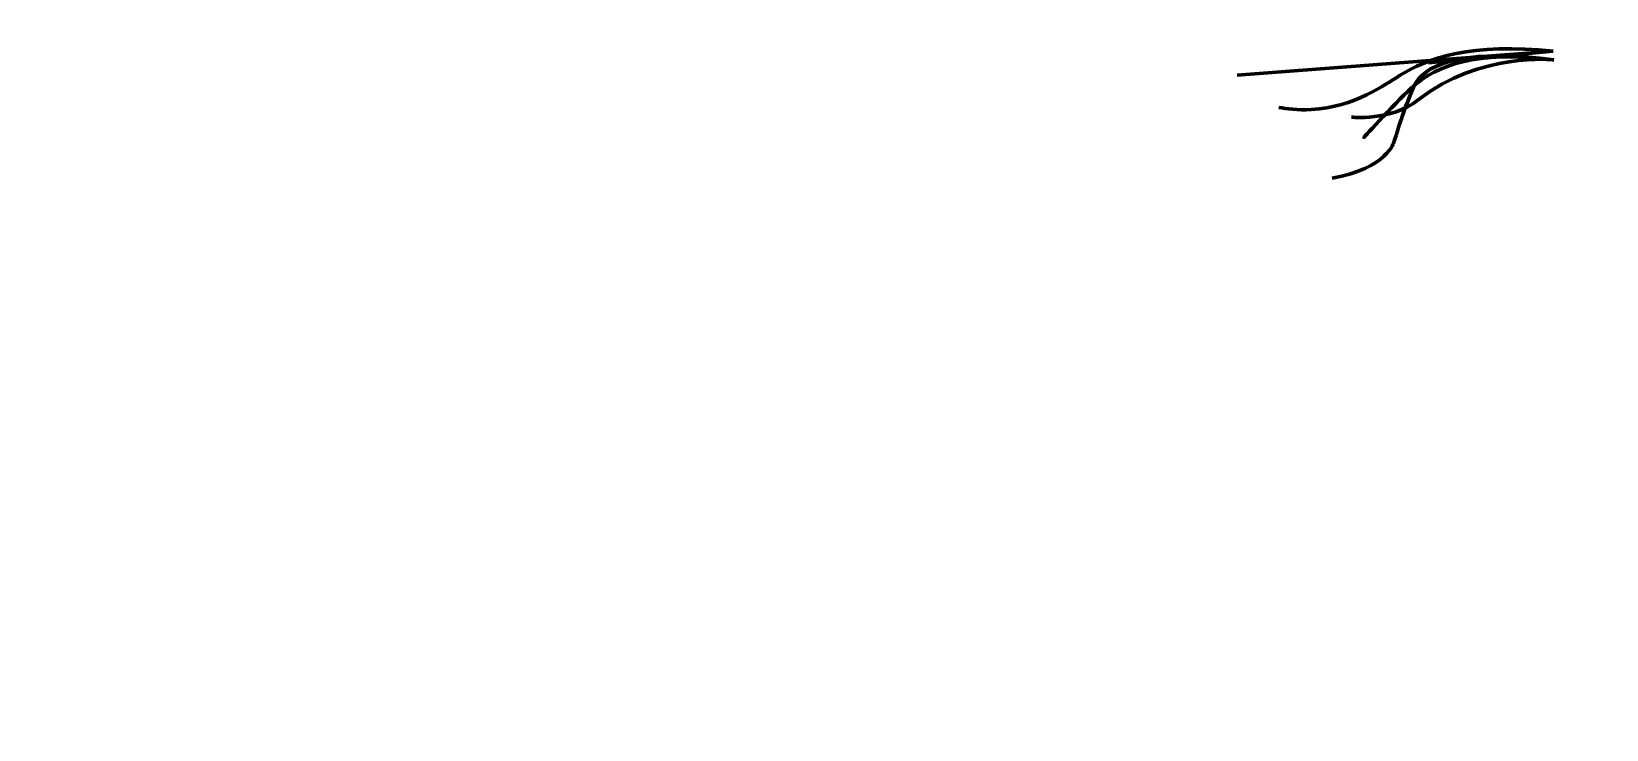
# Model space of a CAD drawing. Extents: x -310 to 3655, y -429 to 1712.
# Drawn here: x 270.7 to 501.1, y -231.4 to -129.3 of the extents above; entities that cross this region are included whole.
import ezdxf

# ---------------------------------------------------------------- set-up
doc = ezdxf.new("R2010")
doc.units = 0
doc.header["$MEASUREMENT"] = 0
for name, color, linetype in [('1-mar', 7, 'Continuous'), ('10-mar', 7, 'Continuous'), ('12-mar', 7, 'Continuous'), ('13-mar', 7, 'Continuous'), ('14-mar', 7, 'Continuous'), ('2-mar', 7, 'Continuous'), ('28-feb', 7, 'Continuous'), ('3-mar', 7, 'Continuous'), ('4-mar', 7, 'Continuous'), ('5-mar', 7, 'Continuous'), ('6-mar', 7, 'Continuous'), ('9-mar', 7, 'Continuous'), ('raster', 7, 'Continuous')]:
    doc.layers.add(name, color=color, linetype=linetype)
picture_1 = doc.add_image_def('image11.png', size_in_pixel=(1280, 720))
picture_2 = doc.add_image_def('image12.png', size_in_pixel=(1280, 720))
picture_3 = doc.add_image_def('image13.png', size_in_pixel=(1280, 720))
picture_4 = doc.add_image_def('image14.png', size_in_pixel=(1280, 720))
picture_5 = doc.add_image_def('image15.png', size_in_pixel=(1280, 720))

# ---------------------------------------------------------------- blocks, each defined once
blk = doc.blocks.new('block 6')
at = {"layer": 'raster'}
image = blk.add_image(picture_1, insert=(-82.75, -428.42), size_in_units=(1253.62, 622.57), dxfattribs=at)
blk = doc.blocks.new('block 7')
at = {"layer": 'raster'}
image = blk.add_image(picture_2, insert=(-82.5, -428.9), size_in_units=(1253.62, 622.57), dxfattribs=at)
blk = doc.blocks.new('block 8')
at = {"layer": 'raster'}
image = blk.add_image(picture_3, insert=(-82.5, -428.9), size_in_units=(1253.62, 622.57), dxfattribs=at)
blk = doc.blocks.new('block 9')
at = {"layer": 'raster'}
image = blk.add_image(picture_4, insert=(-82.45, -429.27), size_in_units=(1253.62, 622.57), dxfattribs=at)
blk = doc.blocks.new('block 10')
at = {"layer": 'raster'}
image = blk.add_image(picture_5, insert=(-83.37, -429.26), size_in_units=(1254.4, 622.57), dxfattribs=at)

msp = doc.modelspace()

# ---------------------------------------------------------------- linework, layer by layer
at = {"layer": '1-mar', "color": 140, "lineweight": 70, "true_color": 0x00b2ff}
msp.add_open_spline([(493.38, -133.47), (493.38, -133.47), (482.61, -132.27), (473.57, -139.33), (469.5, -142.5), (463.8, -141.84), (463.8, -141.84)], degree=3, knots=[0, 0, 0, 0, 1, 1, 1, 2, 2, 2, 2], dxfattribs=at)
at = {"layer": '10-mar', "color": 140, "lineweight": 70, "true_color": 0x00b2ff}
for points in [[(493.3, -132.22), (481.51, -130.89), (474.81, -133.26), (470.84, -135.77), (468.78, -137.07), (464.31, -140.39), (457.9, -140.73), (455.91, -140.84), (454.27, -140.63), (453.2, -140.44)], [(493.38, -133.47), (481.91, -131.95), (474.81, -133.47), (472.99, -137.22), (471.8, -139.67), (470.02, -145.46), (470.02, -145.46), (470.02, -145.46), (469, -149.38), (460.96, -150.78)]]:
    msp.add_open_spline(points, degree=3, knots=[0, 0, 0, 0, 1, 1, 1, 2, 2, 2, 3, 3, 3, 3], dxfattribs=at)
at = {"layer": '12-mar', "color": 140, "lineweight": 70, "true_color": 0x00b2ff}
for points in [[(493.3, -132.22), (481.51, -130.89), (474.81, -133.26), (470.84, -135.77), (468.78, -137.07), (464.31, -140.39), (457.9, -140.73), (455.91, -140.84), (454.27, -140.63), (453.2, -140.44)], [(493.38, -133.47), (481.91, -131.95), (474.81, -133.47), (472.99, -137.22), (471.8, -139.67), (470.02, -145.46), (470.02, -145.46), (470.02, -145.46), (469, -149.38), (460.96, -150.78)]]:
    msp.add_open_spline(points, degree=3, knots=[0, 0, 0, 0, 1, 1, 1, 2, 2, 2, 3, 3, 3, 3], dxfattribs=at)
at = {"layer": '13-mar', "color": 140, "lineweight": 70, "true_color": 0x00b2ff}
for points in [[(493.3, -132.22), (481.51, -130.89), (474.81, -133.26), (470.84, -135.77), (468.78, -137.07), (464.31, -140.39), (457.9, -140.73), (455.91, -140.84), (454.27, -140.63), (453.2, -140.44)], [(493.38, -133.47), (481.91, -131.95), (474.81, -133.47), (472.99, -137.22), (471.8, -139.67), (470.02, -145.46), (470.02, -145.46), (470.02, -145.46), (469, -149.38), (460.96, -150.78)]]:
    msp.add_open_spline(points, degree=3, knots=[0, 0, 0, 0, 1, 1, 1, 2, 2, 2, 3, 3, 3, 3], dxfattribs=at)
at = {"layer": '14-mar', "color": 140, "lineweight": 70, "true_color": 0x00b2ff}
for points in [[(493.3, -132.22), (481.51, -130.89), (474.81, -133.26), (470.84, -135.77), (468.78, -137.07), (464.31, -140.39), (457.9, -140.73), (455.91, -140.84), (454.27, -140.63), (453.2, -140.44)], [(493.38, -133.47), (481.91, -131.95), (474.81, -133.47), (472.99, -137.22), (471.8, -139.67), (470.02, -145.46), (470.02, -145.46), (470.02, -145.46), (469, -149.38), (460.96, -150.78)]]:
    msp.add_open_spline(points, degree=3, knots=[0, 0, 0, 0, 1, 1, 1, 2, 2, 2, 3, 3, 3, 3], dxfattribs=at)
at = {"layer": '2-mar', "color": 140, "lineweight": 70, "true_color": 0x00b2ff}
msp.add_open_spline([(493.38, -133.47), (493.38, -133.47), (482.61, -132.27), (473.57, -139.33), (469.5, -142.5), (463.8, -141.84), (463.8, -141.84)], degree=3, knots=[0, 0, 0, 0, 1, 1, 1, 2, 2, 2, 2], dxfattribs=at)
at = {"layer": '28-feb', "color": 140, "lineweight": 70, "true_color": 0x00b2ff}
msp.add_open_spline([(493.38, -133.47), (493.38, -133.47), (482.61, -132.27), (473.57, -139.33), (469.5, -142.5), (463.8, -141.84), (463.8, -141.84)], degree=3, knots=[0, 0, 0, 0, 1, 1, 1, 2, 2, 2, 2], dxfattribs=at)
at = {"layer": '3-mar', "color": 140, "lineweight": 70, "true_color": 0x00b2ff}
msp.add_lwpolyline([(493.3, -132.22), (475.06, -133.9)], dxfattribs=at)
msp.add_open_spline([(493.38, -133.47), (493.38, -133.47), (482.61, -132.27), (473.57, -139.33), (469.5, -142.5), (463.8, -141.84), (463.8, -141.84)], degree=3, knots=[0, 0, 0, 0, 1, 1, 1, 2, 2, 2, 2], dxfattribs=at)
at = {"layer": '4-mar', "color": 140, "lineweight": 70, "true_color": 0x00b2ff}
msp.add_lwpolyline([(493.3, -132.22), (447.06, -135.7)], dxfattribs=at)
msp.add_open_spline([(493.38, -133.47), (493.38, -133.47), (482.61, -132.27), (473.57, -139.33), (469.5, -142.5), (463.8, -141.84), (463.8, -141.84)], degree=3, knots=[0, 0, 0, 0, 1, 1, 1, 2, 2, 2, 2], dxfattribs=at)
at = {"layer": '5-mar', "color": 140, "lineweight": 70, "true_color": 0x00b2ff}
msp.add_lwpolyline([(493.3, -132.22), (447.06, -135.7)], dxfattribs=at)
msp.add_open_spline([(493.38, -133.47), (493.38, -133.47), (482.61, -132.27), (473.57, -139.33), (469.5, -142.5), (463.8, -141.84), (463.8, -141.84)], degree=3, knots=[0, 0, 0, 0, 1, 1, 1, 2, 2, 2, 2], dxfattribs=at)
at = {"layer": '6-mar', "color": 140, "lineweight": 70, "true_color": 0x00b2ff}
for points in [[(493.3, -132.22), (481.51, -130.89), (474.81, -133.26), (470.84, -135.77), (468.78, -137.07), (464.31, -140.39), (457.9, -140.73), (455.91, -140.84), (454.27, -140.63), (453.2, -140.44)], [(493.38, -133.47), (481.91, -131.95), (476.14, -134.49), (472.99, -137.22), (470.76, -139.14), (465.59, -144.82), (465.59, -144.82), (465.59, -144.82), (465.59, -144.82), (465.59, -144.82)]]:
    msp.add_open_spline(points, degree=3, knots=[0, 0, 0, 0, 1, 1, 1, 2, 2, 2, 3, 3, 3, 3], dxfattribs=at)
at = {"layer": '9-mar', "color": 140, "lineweight": 70, "true_color": 0x00b2ff}
for points in [[(493.3, -132.22), (481.51, -130.89), (474.81, -133.26), (470.84, -135.77), (468.78, -137.07), (464.31, -140.39), (457.9, -140.73), (455.91, -140.84), (454.27, -140.63), (453.2, -140.44)], [(493.38, -133.47), (481.91, -131.95), (474.81, -133.47), (472.99, -137.22), (471.8, -139.67), (470.02, -145.46), (470.02, -145.46), (470.02, -145.46), (469, -149.38), (460.96, -150.78)]]:
    msp.add_open_spline(points, degree=3, knots=[0, 0, 0, 0, 1, 1, 1, 2, 2, 2, 3, 3, 3, 3], dxfattribs=at)

# ---------------------------------------------------------------- block references
at = {"layer": 'raster'}
for name in ['block 6', 'block 7', 'block 8', 'block 10', 'block 9']:
    msp.add_blockref(name, (0, 0), dxfattribs=at)

doc.saveas('drawing.dxf')
